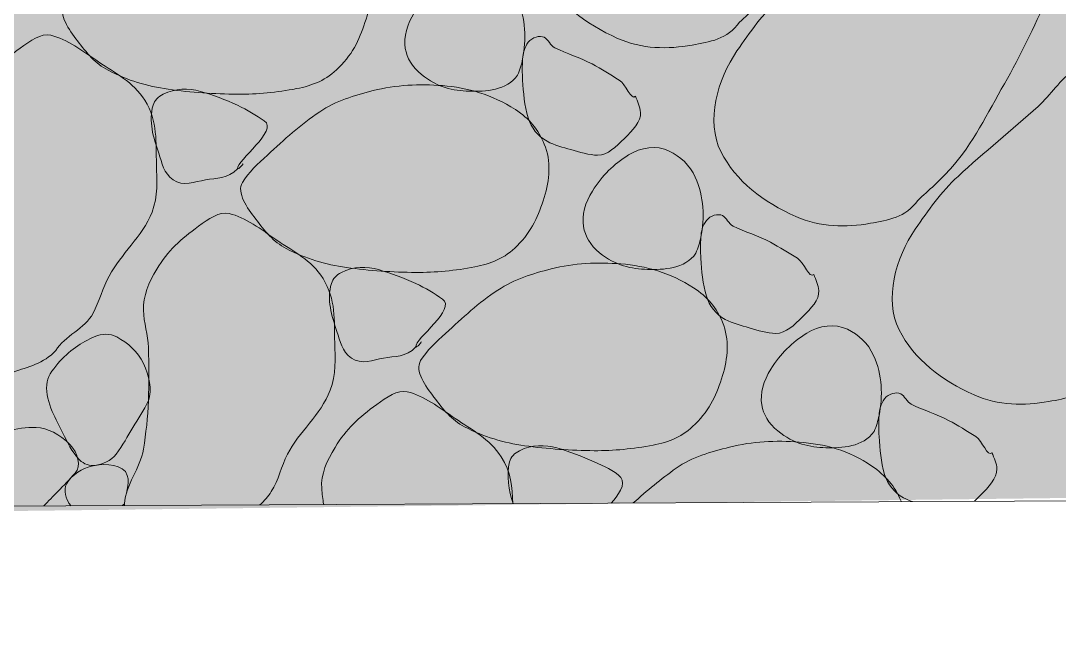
# Model space of a CAD drawing. Header units: feet. Extents: x 47819 to 50150, y 49272 to 50730.
# Drawn here: x 49399.37 to 49405.98, y 50323.34 to 50327.18 of the extents above; entities that cross this region are included whole.
import ezdxf

# ---------------------------------------------------------------- set-up
doc = ezdxf.new("R2010")
doc.units = ezdxf.units.FT
doc.header["$MEASUREMENT"] = 0
doc.layers.add('Level 30', color=1, linetype='Continuous', lineweight=0)
doc.layers.add('SILT FENCE', color=200, linetype='Continuous')

msp = doc.modelspace()

# ---------------------------------------------------------------- linework, layer by layer
at = {"layer": 'Level 30', "color": 1, "linetype": 'Continuous', "lineweight": 0}
msp.add_line((49350.8131, 50323.8515), (49412.7562, 50324.1609), dxfattribs=at)
for points, knots in [([(49403.9423, 50327.1707), (49403.8678, 50327.0631), (49403.7503, 50327.0449), (49403.6418, 50327.0257), (49403.4871, 50326.9984), (49403.3224, 50326.9992), (49403.168, 50327.0682), (49402.9631, 50327.1598), (49402.7849, 50327.2929), (49402.6907, 50327.4818), (49402.5941, 50327.6756), (49402.6693, 50327.942), (49402.7933, 50328.1217), (49402.876, 50328.2417), (49402.9586, 50328.3595), (49403.0655, 50328.4576), (49403.2328, 50328.6111), (49403.4081, 50328.7526), (49403.5746, 50328.9031), (49403.6571, 50328.9777), (49403.7092, 50329.0694), (49403.8115, 50329.14), (49403.9182, 50329.2136), (49404.0395, 50329.1984), (49404.1545, 50329.2072), (49404.2783, 50329.2166), (49404.4055, 50329.2445), (49404.5292, 50329.1718), (49404.6939, 50329.075), (49404.7754, 50328.9139), (49404.8015, 50328.7511), (49404.8167, 50328.6562), (49404.8056, 50328.5507), (49404.7661, 50328.4612), (49404.6833, 50328.2735), (49404.5964, 50328.0917), (49404.4939, 50327.9132), (49404.3865, 50327.7262), (49404.295, 50327.5327), (49404.1509, 50327.3722), (49404.0857, 50327.2996), (49404.0137, 50327.2363), (49403.9423, 50327.1707)], [0, 0, 0, 0, 0.050597, 0.050597, 0.050597, 0.122728, 0.122728, 0.122728, 0.218507, 0.218507, 0.218507, 0.316787, 0.316787, 0.316787, 0.38235, 0.38235, 0.38235, 0.484937, 0.484937, 0.484937, 0.535738, 0.535738, 0.535738, 0.588733, 0.588733, 0.588733, 0.645816, 0.645816, 0.645816, 0.721809, 0.721809, 0.721809, 0.766098, 0.766098, 0.766098, 0.85889, 0.85889, 0.85889, 0.956017, 0.956017, 0.956017, 1, 1, 1, 1]), ([(49405.0758, 50326.0372), (49405.0013, 50325.9296), (49404.8838, 50325.9115), (49404.7753, 50325.8922), (49404.6206, 50325.8649), (49404.4559, 50325.8657), (49404.3015, 50325.9347), (49404.0966, 50326.0263), (49403.9184, 50326.1594), (49403.8242, 50326.3483), (49403.7276, 50326.5422), (49403.8028, 50326.8085), (49403.9268, 50326.9883), (49404.0095, 50327.1082), (49404.0921, 50327.226), (49404.199, 50327.3241), (49404.3663, 50327.4776), (49404.5416, 50327.6191), (49404.7081, 50327.7696), (49404.7906, 50327.8442), (49404.8427, 50327.9359), (49404.945, 50328.0065), (49405.0517, 50328.0802), (49405.173, 50328.0649), (49405.2879, 50328.0737), (49405.4118, 50328.0831), (49405.539, 50328.1111), (49405.6627, 50328.0383), (49405.8274, 50327.9415), (49405.9089, 50327.7805), (49405.9349, 50327.6176), (49405.9501, 50327.5227), (49405.9391, 50327.4172), (49405.8996, 50327.3277), (49405.8168, 50327.1401), (49405.7299, 50326.9582), (49405.6274, 50326.7797), (49405.52, 50326.5927), (49405.4285, 50326.3992), (49405.2844, 50326.2387), (49405.2192, 50326.1661), (49405.1471, 50326.1028), (49405.0758, 50326.0372)], [0, 0, 0, 0, 0.050597, 0.050597, 0.050597, 0.122728, 0.122728, 0.122728, 0.218507, 0.218507, 0.218507, 0.316787, 0.316787, 0.316787, 0.38235, 0.38235, 0.38235, 0.484937, 0.484937, 0.484937, 0.535738, 0.535738, 0.535738, 0.588733, 0.588733, 0.588733, 0.645816, 0.645816, 0.645816, 0.721809, 0.721809, 0.721809, 0.766098, 0.766098, 0.766098, 0.85889, 0.85889, 0.85889, 0.956017, 0.956017, 0.956017, 1, 1, 1, 1]), ([(49401.3946, 50326.8829), (49401.3179, 50326.8024), (49401.2256, 50326.7676), (49401.1259, 50326.7485), (49401.001, 50326.7247), (49400.8762, 50326.7123), (49400.7511, 50326.7132), (49400.6039, 50326.7142), (49400.4565, 50326.7244), (49400.3092, 50326.745), (49400.1762, 50326.7636), (49400.0514, 50326.7999), (49399.9274, 50326.8652), (49399.8437, 50326.9093), (49399.7914, 50326.9755), (49399.7329, 50327.0526), (49399.6792, 50327.1235), (49399.6087, 50327.2202), (49399.6481, 50327.2859), (49399.6853, 50327.3482), (49399.7478, 50327.4047), (49399.8072, 50327.4592), (49399.9161, 50327.5592), (49400.0154, 50327.6527), (49400.1395, 50327.735), (49400.2444, 50327.8045), (49400.3594, 50327.8394), (49400.4789, 50327.8693), (49400.624, 50327.9056), (49400.7748, 50327.9129), (49400.9209, 50327.9011), (49401.0815, 50327.8882), (49401.2331, 50327.8457), (49401.384, 50327.7491), (49401.4726, 50327.6924), (49401.5302, 50327.6203), (49401.5679, 50327.5299), (49401.6126, 50327.4226), (49401.6021, 50327.2984), (49401.5679, 50327.1905), (49401.5322, 50327.0783), (49401.491, 50326.9763), (49401.3946, 50326.8829)], [0, 0, 0, 0, 0.060327, 0.060327, 0.060327, 0.135919, 0.135919, 0.135919, 0.224896, 0.224896, 0.224896, 0.305284, 0.305284, 0.305284, 0.359513, 0.359513, 0.359513, 0.409373, 0.409373, 0.409373, 0.456607, 0.456607, 0.456607, 0.543329, 0.543329, 0.543329, 0.616633, 0.616633, 0.616633, 0.70561, 0.70561, 0.70561, 0.803499, 0.803499, 0.803499, 0.860951, 0.860951, 0.860951, 0.929109, 0.929109, 0.929109, 1, 1, 1, 1]), ([(49402.5316, 50326.8348), (49402.4621, 50326.7363), (49402.3262, 50326.7291), (49402.2241, 50326.7323), (49402.1226, 50326.7355), (49402.0211, 50326.7557), (49401.92, 50326.8384), (49401.8587, 50326.8885), (49401.8279, 50326.944), (49401.8175, 50327.0045), (49401.8049, 50327.0768), (49401.8289, 50327.1587), (49401.874, 50327.2308), (49401.9369, 50327.3312), (49402.008, 50327.4004), (49402.1038, 50327.4606), (49402.1803, 50327.5087), (49402.2839, 50327.5242), (49402.3619, 50327.4854), (49402.4327, 50327.4501), (49402.4932, 50327.3961), (49402.5281, 50327.3192), (49402.585, 50327.1937), (49402.5879, 50327.0608), (49402.5635, 50326.9373), (49402.5566, 50326.9028), (49402.5462, 50326.8687), (49402.5316, 50326.8348)], [0, 0, 0, 0, 0.135954, 0.135954, 0.135954, 0.270983, 0.270983, 0.270983, 0.352857, 0.352857, 0.352857, 0.450656, 0.450656, 0.450656, 0.586933, 0.586933, 0.586933, 0.695652, 0.695652, 0.695652, 0.79419, 0.79419, 0.79419, 0.954985, 0.954985, 0.954985, 1, 1, 1, 1]), ([(49399.595, 50325.0833), (49399.5176, 50324.9987), (49399.4185, 50324.9805), (49399.3228, 50324.9454), (49399.2268, 50324.9102), (49399.1033, 50324.8404), (49399.0187, 50324.9101), (49398.9768, 50324.9446), (49398.9662, 50324.9954), (49398.948, 50325.0444), (49398.9236, 50325.1103), (49398.8957, 50325.1775), (49398.8985, 50325.2424), (49398.9036, 50325.3591), (49399.002, 50325.4684), (49399.0187, 50325.5889), (49399.0329, 50325.6905), (49399.0466, 50325.7935), (49399.0506, 50325.8965), (49399.0549, 50326.0095), (49399.0534, 50326.1229), (49399.0506, 50326.2359), (49399.0486, 50326.3155), (49399.0204, 50326.3939), (49399.0187, 50326.4728), (49399.0169, 50326.5635), (49399.0517, 50326.6495), (49399.1036, 50326.7344), (49399.1753, 50326.8517), (49399.2551, 50326.9248), (49399.3688, 50327.0066), (49399.4318, 50327.052), (49399.5008, 50327.1029), (49399.5632, 50327.088), (49399.6664, 50327.0633), (49399.7668, 50326.9875), (49399.8673, 50326.9183), (49399.9773, 50326.8424), (49400.0837, 50326.7962), (49400.1607, 50326.6743), (49400.2442, 50326.5422), (49400.2312, 50326.4044), (49400.235, 50326.2677), (49400.2377, 50326.1668), (49400.2459, 50326.063), (49400.2067, 50325.9637), (49400.1438, 50325.8045), (49400.0096, 50325.6988), (49399.9344, 50325.5571), (49399.8948, 50325.4823), (49399.871, 50325.395), (49399.8319, 50325.3202), (49399.7812, 50325.2231), (49399.6499, 50325.176), (49399.595, 50325.0833)], [0, 0, 0, 0, 0.054316, 0.054316, 0.054316, 0.108799, 0.108799, 0.108799, 0.135821, 0.135821, 0.135821, 0.172146, 0.172146, 0.172146, 0.237422, 0.237422, 0.237422, 0.292461, 0.292461, 0.292461, 0.352873, 0.352873, 0.352873, 0.395413, 0.395413, 0.395413, 0.444368, 0.444368, 0.444368, 0.51201, 0.51201, 0.51201, 0.549525, 0.549525, 0.549525, 0.611502, 0.611502, 0.611502, 0.679424, 0.679424, 0.679424, 0.752988, 0.752988, 0.752988, 0.80734, 0.80734, 0.80734, 0.894432, 0.894432, 0.894432, 0.940374, 0.940374, 0.940374, 1, 1, 1, 1]), ([(49403.2812, 50326.7005), (49403.2951, 50326.6672), (49403.3096, 50326.6317), (49403.313, 50326.5979), (49403.3193, 50326.5365), (49403.2628, 50326.4846), (49403.2105, 50326.4318), (49403.1569, 50326.3777), (49403.1052, 50326.3258), (49403.0408, 50326.3257), (49402.9849, 50326.3256), (49402.927, 50326.3448), (49402.8711, 50326.3611), (49402.8191, 50326.3762), (49402.7686, 50326.3875), (49402.719, 50326.4141), (49402.6602, 50326.4457), (49402.6178, 50326.4999), (49402.5988, 50326.5626), (49402.5747, 50326.6423), (49402.5681, 50326.7222), (49402.5635, 50326.803), (49402.5609, 50326.8477), (49402.5608, 50326.8926), (49402.5635, 50326.9373), (49402.5657, 50326.9746), (49402.5737, 50327.0092), (49402.5988, 50327.0434), (49402.6229, 50327.0762), (49402.6738, 50327.089), (49402.7013, 50327.0752), (49402.7257, 50327.0631), (49402.7407, 50327.0216), (49402.7685, 50327.0081), (49402.8441, 50326.9712), (49402.9293, 50326.9456), (49403.0054, 50326.9055), (49403.0648, 50326.8743), (49403.1222, 50326.838), (49403.1786, 50326.803), (49403.2193, 50326.7778), (49403.2538, 50326.6692), (49403.2812, 50326.7005)], [0, 0, 0, 0, 0.046192, 0.046192, 0.046192, 0.130206, 0.130206, 0.130206, 0.216316, 0.216316, 0.216316, 0.290904, 0.290904, 0.290904, 0.360184, 0.360184, 0.360184, 0.442388, 0.442388, 0.442388, 0.546946, 0.546946, 0.546946, 0.604754, 0.604754, 0.604754, 0.652861, 0.652861, 0.652861, 0.699053, 0.699053, 0.699053, 0.739929, 0.739929, 0.739929, 0.850992, 0.850992, 0.850992, 0.93761, 0.93761, 0.93761, 1, 1, 1, 1]), ([(49406.2093, 50324.9037), (49406.1348, 50324.7962), (49406.0173, 50324.778), (49405.9088, 50324.7588), (49405.7541, 50324.7314), (49405.5893, 50324.7322), (49405.435, 50324.8012), (49405.2301, 50324.8928), (49405.0519, 50325.0259), (49404.9577, 50325.2148), (49404.8611, 50325.4087), (49404.9363, 50325.675), (49405.0603, 50325.8548), (49405.1429, 50325.9747), (49405.2256, 50326.0925), (49405.3325, 50326.1906), (49405.4998, 50326.3441), (49405.6751, 50326.4856), (49405.8416, 50326.6361), (49405.9241, 50326.7107), (49405.9762, 50326.8024), (49406.0785, 50326.873), (49406.1852, 50326.9467), (49406.3065, 50326.9314), (49406.4214, 50326.9402), (49406.5452, 50326.9496), (49406.6725, 50326.9776), (49406.7962, 50326.9048), (49406.9609, 50326.808), (49407.0424, 50326.647), (49407.0684, 50326.4841), (49407.0836, 50326.3892), (49407.0726, 50326.2837), (49407.0331, 50326.1942), (49406.9503, 50326.0066), (49406.8634, 50325.8247), (49406.7608, 50325.6462), (49406.6535, 50325.4592), (49406.562, 50325.2657), (49406.4179, 50325.1052), (49406.3527, 50325.0326), (49406.2806, 50324.9693), (49406.2093, 50324.9037)], [0, 0, 0, 0, 0.050597, 0.050597, 0.050597, 0.122728, 0.122728, 0.122728, 0.218507, 0.218507, 0.218507, 0.316787, 0.316787, 0.316787, 0.38235, 0.38235, 0.38235, 0.484937, 0.484937, 0.484937, 0.535738, 0.535738, 0.535738, 0.588733, 0.588733, 0.588733, 0.645816, 0.645816, 0.645816, 0.721809, 0.721809, 0.721809, 0.766098, 0.766098, 0.766098, 0.85889, 0.85889, 0.85889, 0.956017, 0.956017, 0.956017, 1, 1, 1, 1]), ([(49400.7511, 50326.2394), (49400.6883, 50326.1721), (49400.6168, 50326.1822), (49400.5461, 50326.1687), (49400.4793, 50326.156), (49400.4047, 50326.1242), (49400.341, 50326.1687), (49400.2811, 50326.2106), (49400.2705, 50326.2761), (49400.2491, 50326.3384), (49400.2152, 50326.4372), (49400.1836, 50326.5448), (49400.2137, 50326.6425), (49400.2231, 50326.6728), (49400.2465, 50326.6975), (49400.2774, 50326.7132), (49400.3545, 50326.7524), (49400.4392, 50326.7523), (49400.5143, 50326.7309), (49400.5942, 50326.7081), (49400.6725, 50326.6789), (49400.7511, 50326.6425), (49400.8123, 50326.6142), (49400.8694, 50326.5786), (49400.9209, 50326.5435), (49401.0121, 50326.4812), (49400.7453, 50326.2928), (49400.7511, 50326.2394), (49400.7519, 50326.2325), (49400.7959, 50326.2735), (49400.783, 50326.2713)], [0, 0, 0, 0, 0.103475, 0.103475, 0.103475, 0.201297, 0.201297, 0.201297, 0.293367, 0.293367, 0.293367, 0.439391, 0.439391, 0.439391, 0.484772, 0.484772, 0.484772, 0.598088, 0.598088, 0.598088, 0.7187, 0.7187, 0.7187, 0.812423, 0.812423, 0.812423, 0.978533, 0.978533, 0.978533, 1, 1, 1, 1]), ([(49402.5281, 50325.7494), (49402.4514, 50325.6689), (49402.3591, 50325.6341), (49402.2594, 50325.6151), (49402.1345, 50325.5912), (49402.0097, 50325.5789), (49401.8846, 50325.5797), (49401.7374, 50325.5807), (49401.59, 50325.5909), (49401.4427, 50325.6115), (49401.3097, 50325.6301), (49401.1849, 50325.6664), (49401.0609, 50325.7317), (49400.9772, 50325.7758), (49400.9249, 50325.8421), (49400.8664, 50325.9191), (49400.8127, 50325.99), (49400.7422, 50326.0867), (49400.7816, 50326.1525), (49400.8188, 50326.2147), (49400.8813, 50326.2712), (49400.9407, 50326.3257), (49401.0496, 50326.4257), (49401.1488, 50326.5192), (49401.273, 50326.6015), (49401.3779, 50326.671), (49401.4929, 50326.7059), (49401.6124, 50326.7358), (49401.7574, 50326.7721), (49401.9083, 50326.7794), (49402.0543, 50326.7676), (49402.215, 50326.7547), (49402.3665, 50326.7122), (49402.5175, 50326.6156), (49402.6061, 50326.5589), (49402.6637, 50326.4869), (49402.7013, 50326.3964), (49402.746, 50326.2891), (49402.7356, 50326.1649), (49402.7013, 50326.057), (49402.6657, 50325.9448), (49402.6245, 50325.8428), (49402.5281, 50325.7494)], [0, 0, 0, 0, 0.060327, 0.060327, 0.060327, 0.135919, 0.135919, 0.135919, 0.224896, 0.224896, 0.224896, 0.305284, 0.305284, 0.305284, 0.359513, 0.359513, 0.359513, 0.409373, 0.409373, 0.409373, 0.456607, 0.456607, 0.456607, 0.543329, 0.543329, 0.543329, 0.616633, 0.616633, 0.616633, 0.70561, 0.70561, 0.70561, 0.803499, 0.803499, 0.803499, 0.860951, 0.860951, 0.860951, 0.929109, 0.929109, 0.929109, 1, 1, 1, 1]), ([(49403.6651, 50325.7013), (49403.5956, 50325.6028), (49403.4597, 50325.5956), (49403.3575, 50325.5988), (49403.2561, 50325.602), (49403.1546, 50325.6222), (49403.0535, 50325.7049), (49402.9922, 50325.755), (49402.9614, 50325.8105), (49402.951, 50325.871), (49402.9384, 50325.9433), (49402.9624, 50326.0252), (49403.0075, 50326.0973), (49403.0704, 50326.1978), (49403.1415, 50326.2669), (49403.2373, 50326.3271), (49403.3138, 50326.3752), (49403.4174, 50326.3907), (49403.4954, 50326.3519), (49403.5662, 50326.3166), (49403.6267, 50326.2626), (49403.6616, 50326.1857), (49403.7185, 50326.0602), (49403.7214, 50325.9273), (49403.697, 50325.8039), (49403.6901, 50325.7693), (49403.6797, 50325.7352), (49403.6651, 50325.7013)], [0, 0, 0, 0, 0.135954, 0.135954, 0.135954, 0.270983, 0.270983, 0.270983, 0.352857, 0.352857, 0.352857, 0.450656, 0.450656, 0.450656, 0.586933, 0.586933, 0.586933, 0.695652, 0.695652, 0.695652, 0.79419, 0.79419, 0.79419, 0.954985, 0.954985, 0.954985, 1, 1, 1, 1]), ([(49400.0318, 50324.0973), (49400.0318, 50324.1012), (49400.0318, 50324.1051), (49400.032, 50324.1089), (49400.038, 50324.2311), (49400.1328, 50324.3343), (49400.1522, 50324.4554), (49400.1686, 50324.5575), (49400.1801, 50324.66), (49400.184, 50324.763), (49400.1884, 50324.876), (49400.1869, 50324.9894), (49400.184, 50325.1024), (49400.182, 50325.182), (49400.1539, 50325.2604), (49400.1522, 50325.3393), (49400.1503, 50325.43), (49400.1852, 50325.516), (49400.2371, 50325.6009), (49400.3088, 50325.7182), (49400.3886, 50325.7913), (49400.5022, 50325.8732), (49400.5653, 50325.9186), (49400.6343, 50325.9694), (49400.6967, 50325.9545), (49400.7999, 50325.9298), (49400.9003, 50325.854), (49401.0008, 50325.7848), (49401.1108, 50325.7089), (49401.2171, 50325.6627), (49401.2942, 50325.5408), (49401.3777, 50325.4087), (49401.3647, 50325.2709), (49401.3685, 50325.1342), (49401.3712, 50325.0333), (49401.3794, 50324.9295), (49401.3402, 50324.8302), (49401.2773, 50324.671), (49401.1419, 50324.5663), (49401.0679, 50324.4236), (49401.0289, 50324.3483), (49401.0124, 50324.2597), (49400.9654, 50324.1867), (49400.945, 50324.155), (49400.9208, 50324.126), (49400.8924, 50324.1016)], [0, 0, 0, 0, 0.002607, 0.002607, 0.002607, 0.08521, 0.08521, 0.08521, 0.154859, 0.154859, 0.154859, 0.231306, 0.231306, 0.231306, 0.285139, 0.285139, 0.285139, 0.347088, 0.347088, 0.347088, 0.432684, 0.432684, 0.432684, 0.480157, 0.480157, 0.480157, 0.558585, 0.558585, 0.558585, 0.644536, 0.644536, 0.644536, 0.737627, 0.737627, 0.737627, 0.806406, 0.806406, 0.806406, 0.916615, 0.916615, 0.916615, 0.974752, 0.974752, 0.974752, 1, 1, 1, 1]), ([(49404.4147, 50325.567), (49404.4286, 50325.5337), (49404.443, 50325.4982), (49404.4465, 50325.4644), (49404.4527, 50325.403), (49404.3963, 50325.3511), (49404.344, 50325.2983), (49404.2904, 50325.2442), (49404.2387, 50325.1924), (49404.1743, 50325.1922), (49404.1184, 50325.1921), (49404.0605, 50325.2113), (49404.0045, 50325.2276), (49403.9526, 50325.2427), (49403.9021, 50325.254), (49403.8525, 50325.2806), (49403.7937, 50325.3122), (49403.7513, 50325.3664), (49403.7323, 50325.4291), (49403.7081, 50325.5088), (49403.7016, 50325.5887), (49403.697, 50325.6695), (49403.6944, 50325.7142), (49403.6943, 50325.7591), (49403.697, 50325.8039), (49403.6991, 50325.8411), (49403.7072, 50325.8757), (49403.7323, 50325.9099), (49403.7564, 50325.9427), (49403.8073, 50325.9555), (49403.8348, 50325.9417), (49403.8592, 50325.9296), (49403.8742, 50325.8881), (49403.902, 50325.8746), (49403.9776, 50325.8377), (49404.0628, 50325.8121), (49404.1389, 50325.772), (49404.1983, 50325.7408), (49404.2556, 50325.7045), (49404.3121, 50325.6695), (49404.3528, 50325.6443), (49404.3873, 50325.5357), (49404.4147, 50325.567)], [0, 0, 0, 0, 0.046192, 0.046192, 0.046192, 0.130206, 0.130206, 0.130206, 0.216316, 0.216316, 0.216316, 0.290904, 0.290904, 0.290904, 0.360184, 0.360184, 0.360184, 0.442388, 0.442388, 0.442388, 0.546946, 0.546946, 0.546946, 0.604754, 0.604754, 0.604754, 0.652861, 0.652861, 0.652861, 0.699053, 0.699053, 0.699053, 0.739929, 0.739929, 0.739929, 0.850992, 0.850992, 0.850992, 0.93761, 0.93761, 0.93761, 1, 1, 1, 1]), ([(49403.6616, 50324.6159), (49403.5849, 50324.5354), (49403.4926, 50324.5006), (49403.3929, 50324.4816), (49403.268, 50324.4577), (49403.1432, 50324.4454), (49403.0181, 50324.4462), (49402.8709, 50324.4472), (49402.7235, 50324.4574), (49402.5762, 50324.478), (49402.4431, 50324.4966), (49402.3184, 50324.5329), (49402.1944, 50324.5982), (49402.1107, 50324.6423), (49402.0584, 50324.7086), (49401.9999, 50324.7856), (49401.9461, 50324.8565), (49401.8757, 50324.9532), (49401.915, 50325.019), (49401.9523, 50325.0813), (49402.0148, 50325.1378), (49402.0741, 50325.1922), (49402.1831, 50325.2922), (49402.2823, 50325.3857), (49402.4065, 50325.468), (49402.5114, 50325.5375), (49402.6264, 50325.5725), (49402.7459, 50325.6023), (49402.8909, 50325.6386), (49403.0418, 50325.6459), (49403.1878, 50325.6341), (49403.3485, 50325.6212), (49403.5, 50325.5787), (49403.651, 50325.4821), (49403.7396, 50325.4255), (49403.7972, 50325.3534), (49403.8348, 50325.2629), (49403.8795, 50325.1556), (49403.8691, 50325.0314), (49403.8348, 50324.9235), (49403.7992, 50324.8113), (49403.758, 50324.7093), (49403.6616, 50324.6159)], [0, 0, 0, 0, 0.060327, 0.060327, 0.060327, 0.135919, 0.135919, 0.135919, 0.224896, 0.224896, 0.224896, 0.305284, 0.305284, 0.305284, 0.359513, 0.359513, 0.359513, 0.409373, 0.409373, 0.409373, 0.456607, 0.456607, 0.456607, 0.543329, 0.543329, 0.543329, 0.616633, 0.616633, 0.616633, 0.70561, 0.70561, 0.70561, 0.803499, 0.803499, 0.803499, 0.860951, 0.860951, 0.860951, 0.929109, 0.929109, 0.929109, 1, 1, 1, 1]), ([(49401.8846, 50325.1059), (49401.8218, 50325.0386), (49401.7503, 50325.0487), (49401.6796, 50325.0352), (49401.6128, 50325.0225), (49401.5382, 50324.9907), (49401.4745, 50325.0352), (49401.4146, 50325.0771), (49401.4039, 50325.1427), (49401.3826, 50325.2049), (49401.3487, 50325.3037), (49401.3171, 50325.4114), (49401.3472, 50325.509), (49401.3566, 50325.5393), (49401.38, 50325.564), (49401.4109, 50325.5797), (49401.488, 50325.6189), (49401.5727, 50325.6188), (49401.6478, 50325.5974), (49401.7276, 50325.5746), (49401.8059, 50325.5454), (49401.8846, 50325.509), (49401.9458, 50325.4807), (49402.0029, 50325.4451), (49402.0543, 50325.41), (49402.1456, 50325.3477), (49401.8788, 50325.1593), (49401.8846, 50325.1059), (49401.8854, 50325.099), (49401.9294, 50325.1401), (49401.9165, 50325.1378)], [0, 0, 0, 0, 0.103475, 0.103475, 0.103475, 0.201297, 0.201297, 0.201297, 0.293367, 0.293367, 0.293367, 0.439391, 0.439391, 0.439391, 0.484772, 0.484772, 0.484772, 0.598088, 0.598088, 0.598088, 0.7187, 0.7187, 0.7187, 0.812423, 0.812423, 0.812423, 0.978533, 0.978533, 0.978533, 1, 1, 1, 1]), ([(49404.7986, 50324.5678), (49404.7291, 50324.4693), (49404.5932, 50324.4621), (49404.491, 50324.4653), (49404.3896, 50324.4685), (49404.2881, 50324.4887), (49404.187, 50324.5714), (49404.1257, 50324.6215), (49404.0949, 50324.677), (49404.0845, 50324.7375), (49404.0719, 50324.8099), (49404.0959, 50324.8917), (49404.141, 50324.9638), (49404.2039, 50325.0643), (49404.275, 50325.1334), (49404.3708, 50325.1936), (49404.4473, 50325.2417), (49404.5508, 50325.2572), (49404.6289, 50325.2184), (49404.6997, 50325.1831), (49404.7602, 50325.1291), (49404.7951, 50325.0522), (49404.852, 50324.9267), (49404.8549, 50324.7938), (49404.8304, 50324.6704), (49404.8236, 50324.6358), (49404.8132, 50324.6017), (49404.7986, 50324.5678)], [0, 0, 0, 0, 0.135954, 0.135954, 0.135954, 0.270983, 0.270983, 0.270983, 0.352857, 0.352857, 0.352857, 0.450656, 0.450656, 0.450656, 0.586933, 0.586933, 0.586933, 0.695652, 0.695652, 0.695652, 0.79419, 0.79419, 0.79419, 0.954985, 0.954985, 0.954985, 1, 1, 1, 1]), ([(49400.184, 50324.763), (49400.1532, 50324.7008), (49400.1189, 50324.6496), (49400.0851, 50324.5933), (49400.0505, 50324.5359), (49400.0218, 50324.4797), (49399.979, 50324.4236), (49399.9465, 50324.381), (49399.8908, 50324.3591), (49399.8446, 50324.3529), (49399.8127, 50324.3486), (49399.7731, 50324.3596), (49399.7456, 50324.3882), (49399.6933, 50324.4428), (49399.671, 50324.4984), (49399.6396, 50324.5579), (49399.6155, 50324.6035), (49399.5933, 50324.6484), (49399.5724, 50324.6958), (49399.5487, 50324.7494), (49399.5331, 50324.8101), (49399.537, 50324.8655), (49399.5405, 50324.9141), (49399.5708, 50324.9571), (49399.6078, 50324.9999), (49399.6793, 50325.0826), (49399.7555, 50325.1336), (49399.8446, 50325.1731), (49399.8865, 50325.1917), (49399.9399, 50325.1922), (49399.9825, 50325.1696), (49400.0566, 50325.1302), (49400.1138, 50325.0778), (49400.1522, 50324.9999), (49400.1905, 50324.9222), (49400.207, 50324.8387), (49400.184, 50324.763)], [0, 0, 0, 0, 0.087607, 0.087607, 0.087607, 0.176844, 0.176844, 0.176844, 0.244543, 0.244543, 0.244543, 0.291416, 0.291416, 0.291416, 0.380653, 0.380653, 0.380653, 0.449046, 0.449046, 0.449046, 0.526343, 0.526343, 0.526343, 0.594042, 0.594042, 0.594042, 0.724902, 0.724902, 0.724902, 0.786407, 0.786407, 0.786407, 0.893425, 0.893425, 0.893425, 1, 1, 1, 1]), ([(49401.2985, 50324.1037), (49401.2922, 50324.1374), (49401.288, 50324.1718), (49401.2857, 50324.2058), (49401.2797, 50324.2966), (49401.3188, 50324.3826), (49401.3706, 50324.4674), (49401.4421, 50324.5846), (49401.5221, 50324.6578), (49401.6357, 50324.7397), (49401.6988, 50324.7851), (49401.7677, 50324.8359), (49401.8302, 50324.821), (49401.9334, 50324.7963), (49402.0339, 50324.7206), (49402.1343, 50324.6513), (49402.2442, 50324.5753), (49402.3515, 50324.5242), (49402.4277, 50324.4073), (49402.4889, 50324.3135), (49402.498, 50324.2118), (49402.5004, 50324.1097)], [0, 0, 0, 0, 0.051329, 0.051329, 0.051329, 0.188511, 0.188511, 0.188511, 0.378056, 0.378056, 0.378056, 0.483181, 0.483181, 0.483181, 0.656854, 0.656854, 0.656854, 0.847186, 0.847186, 0.847186, 1, 1, 1, 1]), ([(49405.0429, 50324.1224), (49405.0234, 50324.1293), (49405.0047, 50324.137), (49404.986, 50324.1471), (49404.9286, 50324.1783), (49404.8854, 50324.233), (49404.8658, 50324.2956), (49404.8409, 50324.3753), (49404.8351, 50324.4552), (49404.8304, 50324.536), (49404.8279, 50324.5807), (49404.8278, 50324.6256), (49404.8304, 50324.6704), (49404.8326, 50324.7076), (49404.8407, 50324.7423), (49404.8658, 50324.7764), (49404.8899, 50324.8092), (49404.9408, 50324.822), (49404.9683, 50324.8082), (49404.9927, 50324.7961), (49405.0077, 50324.7546), (49405.0355, 50324.7411), (49405.1111, 50324.7042), (49405.1963, 50324.6786), (49405.2724, 50324.6385), (49405.3318, 50324.6073), (49405.3891, 50324.571), (49405.4456, 50324.536), (49405.4863, 50324.5108), (49405.5208, 50324.4022), (49405.5482, 50324.4335)], [0, 0, 0, 0, 0.04003, 0.04003, 0.04003, 0.163368, 0.163368, 0.163368, 0.320245, 0.320245, 0.320245, 0.406979, 0.406979, 0.406979, 0.479158, 0.479158, 0.479158, 0.548464, 0.548464, 0.548464, 0.609794, 0.609794, 0.609794, 0.77643, 0.77643, 0.77643, 0.906391, 0.906391, 0.906391, 1, 1, 1, 1]), ([(49398.7101, 50324.0907), (49398.8256, 50324.2347), (49398.9451, 50324.3576), (49399.1022, 50324.4802), (49399.2115, 50324.5654), (49399.3494, 50324.5973), (49399.4699, 50324.5933), (49399.5456, 50324.5907), (49399.6177, 50324.5522), (49399.6855, 50324.4837), (49399.7369, 50324.4319), (49399.7581, 50324.3483), (49399.7174, 50324.3034), (49399.6817, 50324.2641), (49399.6451, 50324.2248), (49399.6078, 50324.1867), (49399.5778, 50324.1561), (49399.5479, 50324.1253), (49399.5178, 50324.0948)], [0, 0, 0, 0, 0.334695, 0.334695, 0.334695, 0.567713, 0.567713, 0.567713, 0.714244, 0.714244, 0.714244, 0.825147, 0.825147, 0.825147, 0.922106, 0.922106, 0.922106, 1, 1, 1, 1]), ([(49403.2673, 50324.1135), (49403.3537, 50324.1925), (49403.4424, 50324.265), (49403.54, 50324.3345), (49403.6415, 50324.4068), (49403.76, 50324.4387), (49403.8794, 50324.4688), (49404.0243, 50324.5055), (49404.1753, 50324.5124), (49404.3213, 50324.5007), (49404.482, 50324.4877), (49404.6376, 50324.4513), (49404.7845, 50324.3486), (49404.8707, 50324.2884), (49404.9318, 50324.2177), (49404.9683, 50324.1294), (49404.9694, 50324.127), (49404.9704, 50324.1245), (49404.9713, 50324.122)], [0, 0, 0, 0, 0.180848, 0.180848, 0.180848, 0.368949, 0.368949, 0.368949, 0.597269, 0.597269, 0.597269, 0.848459, 0.848459, 0.848459, 0.995882, 0.995882, 0.995882, 1, 1, 1, 1]), ([(49402.5033, 50324.1097), (49402.4751, 50324.194), (49402.4603, 50324.2884), (49402.4807, 50324.3755), (49402.488, 50324.4065), (49402.5135, 50324.4306), (49402.5444, 50324.4462), (49402.6214, 50324.4853), (49402.7062, 50324.4853), (49402.7813, 50324.4639), (49402.8611, 50324.4411), (49402.9395, 50324.4114), (49403.0181, 50324.3755), (49403.0793, 50324.3476), (49403.1456, 50324.3218), (49403.1878, 50324.2765), (49403.2254, 50324.2363), (49403.1667, 50324.1559), (49403.1275, 50324.1128)], [0, 0, 0, 0, 0.218093, 0.218093, 0.218093, 0.295865, 0.295865, 0.295865, 0.490061, 0.490061, 0.490061, 0.696761, 0.696761, 0.696761, 0.85738, 0.85738, 0.85738, 1, 1, 1, 1]), ([(49405.5482, 50324.4335), (49405.5621, 50324.4002), (49405.5798, 50324.3644), (49405.58, 50324.331), (49405.5803, 50324.2702), (49405.5236, 50324.212), (49405.4775, 50324.1648), (49405.4638, 50324.1508), (49405.4503, 50324.1374), (49405.4362, 50324.1243)], [0, 0, 0, 0, 0.297915, 0.297915, 0.297915, 0.839762, 0.839762, 0.839762, 1, 1, 1, 1]), ([(49399.6904, 50324.0956), (49399.685, 50324.1034), (49399.6799, 50324.1115), (49399.6749, 50324.1195), (49399.6514, 50324.1574), (49399.6418, 50324.2128), (49399.6749, 50324.2539), (49399.7234, 50324.3139), (49399.7854, 50324.3416), (49399.8446, 50324.3529), (49399.9094, 50324.3652), (49400.0283, 50324.3602), (49400.0497, 50324.2892), (49400.0677, 50324.2293), (49400.0355, 50324.1692), (49400.032, 50324.1089)], [0, 0, 0, 0, 0.037709, 0.037709, 0.037709, 0.215613, 0.215613, 0.215613, 0.475774, 0.475774, 0.475774, 0.760089, 0.760089, 0.760089, 1, 1, 1, 1])]:
    msp.add_open_spline(points, degree=3, knots=knots, dxfattribs=at)
msp.add_open_spline([(49400.032, 50324.1089), (49400.0281, 50324.105), (49400.0241, 50324.1011), (49400.0201, 50324.0973)], degree=3, dxfattribs=at)
at = {"layer": 'SILT FENCE', "linetype": 'Continuous', "lineweight": 0, "const_width": 6}
msp.add_lwpolyline([(49340.6929, 50326.3362), (49421.6647, 50327.3396)], dxfattribs=at)

doc.saveas('drawing.dxf')
